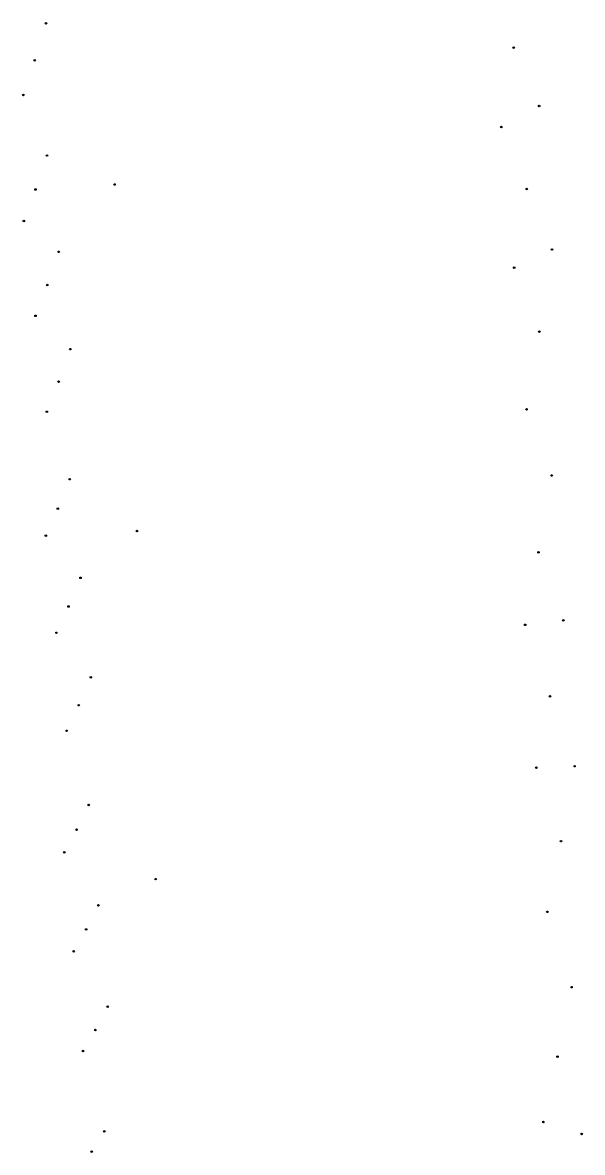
# Model space of a CAD drawing. Header units: millimetres. Extents: x -26 to 31, y -125 to 131.
# Drawn here: x 22.92 to 30.21, y 20.29 to 35.01 of the extents above; entities that cross this region are included whole.
import ezdxf

# ---------------------------------------------------------------- set-up
doc = ezdxf.new("R2010")
doc.units = ezdxf.units.MM
for name, color, linetype in [('Orb_10_28_1.00791_500', 1, 'Continuous'), ('Orb_10_28_1.00792_500', 2, 'Continuous'), ('Orb_10_28_1.00793_500', 3, 'Continuous'), ('Orb_10_28_1.00794_500', 4, 'Continuous'), ('Orb_10_28_1.00795_500', 5, 'Continuous'), ('Orb_10_28_1.00796_500', 6, 'Continuous'), ('Orb_10_28_1.00797_500', 7, 'Continuous'), ('Orb_10_28_1.00798_500', 8, 'Continuous'), ('Orb_10_28_1.00799_500', 9, 'Continuous'), ('Orb_10_28_1.008109_500', 10, 'Continuous'), ('Orb_10_28_1.008910_500', 1, 'Continuous'), ('Orb_10_28_1.008921_500', 2, 'Continuous'), ('Orb_10_28_1.008932_500', 3, 'Continuous'), ('Orb_10_28_1.008943_500', 4, 'Continuous'), ('Orb_10_28_1.008954_500', 5, 'Continuous'), ('Orb_10_28_1.008965_500', 6, 'Continuous'), ('Orb_10_28_1.008976_500', 7, 'Continuous'), ('Orb_10_28_1.008987_500', 8, 'Continuous'), ('Orb_10_28_1.008998_500', 9, 'Continuous')]:
    doc.layers.add(name, color=color, linetype=linetype)

msp = doc.modelspace()

# ---------------------------------------------------------------- linework, layer by layer
at = {"layer": 'Orb_10_28_1.00791_500'}
for centre in [(22.938, 32.429, 167.073), (23.225, 28.328, 168.725), (23.465, 24.203, 170.29)]:
    msp.add_circle(centre, 0.01, dxfattribs=at)
at = {"layer": 'Orb_10_28_1.00792_500'}
for centre in [(23.09, 31.193, 167.938), (23.363, 27.063, 169.57), (23.589, 22.913, 171.113)]:
    msp.add_circle(centre, 0.01, dxfattribs=at)
at = {"layer": 'Orb_10_28_1.00793_500'}
for centre in [(22.932, 34.072, 167.102), (23.238, 29.943, 168.799), (23.496, 25.786, 170.41), (23.708, 21.612, 171.929)]:
    msp.add_circle(centre, 0.01, dxfattribs=at)
at = {"layer": 'Orb_10_28_1.00794_500'}
for centre in [(23.09, 32.84, 167.978), (23.381, 28.681, 169.656), (23.625, 24.497, 171.244), (23.823, 20.302, 172.739)]:
    msp.add_circle(centre, 0.01, dxfattribs=at)
at = {"layer": 'Orb_10_28_1.00795_500'}
for centre in [(23.243, 31.595, 168.85), (23.52, 27.406, 170.507), (23.75, 23.197, 172.073)]:
    msp.add_circle(centre, 0.01, dxfattribs=at)
at = {"layer": 'Orb_10_28_1.00796_500'}
for centre in [(23.081, 34.523, 167.993), (23.391, 30.336, 169.717), (23.654, 26.119, 171.352), (23.87, 21.886, 172.895)]:
    msp.add_circle(centre, 0.01, dxfattribs=at)
at = {"layer": 'Orb_10_28_1.00797_500'}
for centre in [(23.239, 33.282, 168.875), (23.536, 29.064, 170.579), (23.784, 24.82, 172.192), (23.986, 20.565, 173.71)]:
    msp.add_circle(centre, 0.01, dxfattribs=at)
at = {"layer": 'Orb_10_28_1.00798_500'}
for centre in [(23.393, 32.027, 169.752), (23.676, 27.779, 171.436), (23.91, 23.51, 173.026)]:
    msp.add_circle(centre, 0.01, dxfattribs=at)
at = {"layer": 'Orb_10_28_1.00799_500'}
for centre in [(23.227, 35.005, 168.874), (23.543, 30.759, 170.625), (23.811, 26.483, 172.287), (24.031, 22.19, 173.853)]:
    msp.add_circle(centre, 0.01, dxfattribs=at)
at = {"layer": 'Orb_10_28_1.008109_500'}
for centre in [(24.12, 32.905, 174.075), (24.413, 28.389, 175.852), (24.655, 23.853, 177.526)]:
    msp.add_circle(centre, 0.01, dxfattribs=at)
at = {"layer": 'Orb_10_28_1.008910_500'}
for centre in [(29.158, 33.654, 204.249), (29.468, 27.167, 206.553), (29.705, 20.687, 208.67)]:
    msp.add_circle(centre, 0.01, dxfattribs=at)
at = {"layer": 'Orb_10_28_1.008921_500'}
for centre in [(29.325, 31.821, 205.353), (29.614, 25.304, 207.613)]:
    msp.add_circle(centre, 0.01, dxfattribs=at)
at = {"layer": 'Orb_10_28_1.008932_500'}
for centre in [(29.486, 29.974, 206.447), (29.755, 23.427, 208.661)]:
    msp.add_circle(centre, 0.01, dxfattribs=at)
at = {"layer": 'Orb_10_28_1.008943_500'}
for centre in [(29.319, 34.689, 205.174), (29.641, 28.112, 207.53), (29.889, 21.538, 209.696)]:
    msp.add_circle(centre, 0.01, dxfattribs=at)
at = {"layer": 'Orb_10_28_1.008954_500'}
for centre in [(29.489, 32.846, 206.29), (29.79, 26.236, 208.602)]:
    msp.add_circle(centre, 0.01, dxfattribs=at)
at = {"layer": 'Orb_10_28_1.008965_500'}
for centre in [(29.653, 30.987, 207.396), (29.934, 24.347, 209.661)]:
    msp.add_circle(centre, 0.01, dxfattribs=at)
at = {"layer": 'Orb_10_28_1.008976_500'}
for centre in [(29.812, 29.113, 208.491), (30.072, 22.445, 210.708)]:
    msp.add_circle(centre, 0.01, dxfattribs=at)
at = {"layer": 'Orb_10_28_1.008987_500'}
for centre in [(29.65, 33.928, 207.209), (29.964, 27.225, 209.574), (30.203, 20.532, 211.742)]:
    msp.add_circle(centre, 0.01, dxfattribs=at)
at = {"layer": 'Orb_10_28_1.008998_500'}
for centre in [(29.818, 32.058, 208.327), (30.111, 25.324, 210.645)]:
    msp.add_circle(centre, 0.01, dxfattribs=at)

doc.saveas('drawing.dxf')
